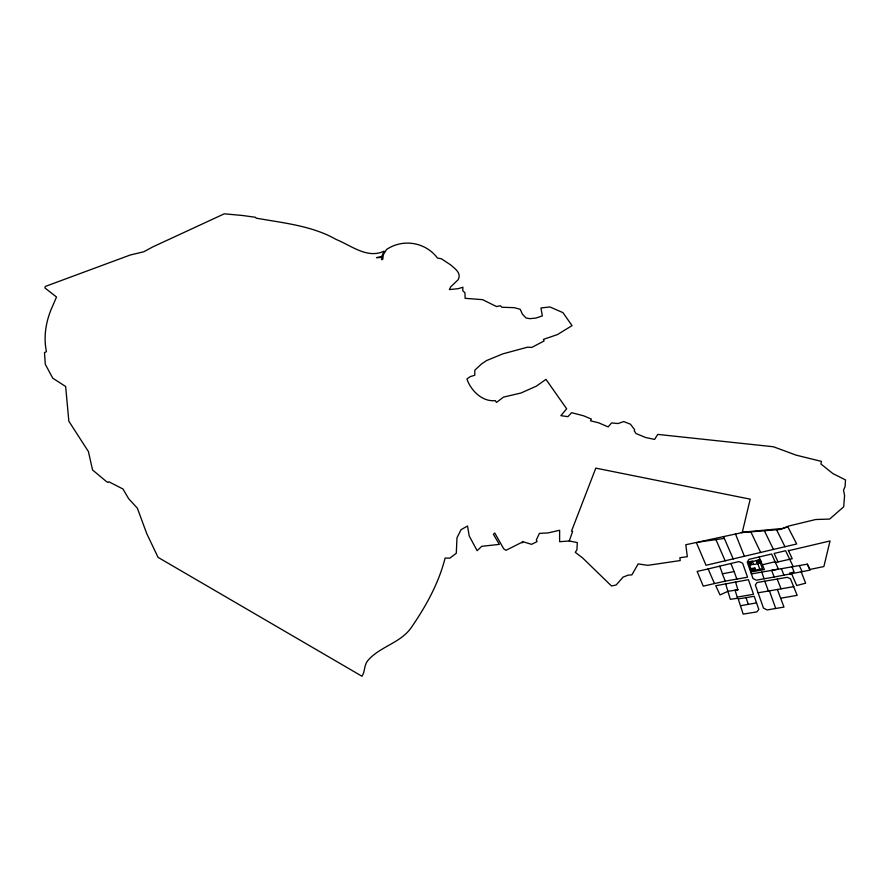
<?xml version="1.0" encoding="UTF-8"?>
<svg xmlns="http://www.w3.org/2000/svg" width="890" height="890" viewBox="0 0 890 890"><rect width="100%" height="100%" fill="white"/><g stroke="black" fill="none" stroke-linecap="round" stroke-linejoin="round"><path stroke-width="1.33" d="M569.288 540.975L572.637 531.308L571.491 531.174L595.799 468.129L750.203 499.157L742.227 532.565L685.812 544.747L687.314 556.706L679.882 557.707L680.227 560.555L647.798 565.339L638.152 563.926L631.844 574.918L628.34 575.085L623.122 577.087L616.158 584.986L611.519 585.998L582.561 557.874L575.285 552.334L576.931 549.764L577.31 542.589L569.288 540.975L559.621 541.71L559.632 530.262L548.062 532.932L539.44 533.377L536.336 539.885L537.048 541.632L531.53 544.346L522.219 541.476L522.775 542.577L520.895 542.811L505.987 550.32L503.729 548.807L494.751 532.999L493.416 534.345L499.357 544.38L481.768 546.304L477.14 550.699L469.186 535.902L467.528 526.012L461.076 529.672L456.971 537.805L456.292 553.257L449.795 558.175L445.111 558.052C438.759 583.161 426.054 606.068 411.48 627.272C401.001 642.892 380.019 646.429 367.993 660.369C363.888 665.053 365.234 671.294 361.985 676.255L158.075 557.374L146.75 533.633L137.36 508.201L128.638 498.678L122.987 489.011L108.891 481.779L108.135 482.413L106.555 481.646L92.56 469.976L88.399 451.53L68.842 421.226L65.649 386.516L52.766 378.172L45.279 364.266L44.5 352.607L46.447 351.628C43.232 336.565 46.102 320.534 52.176 307.083L56.515 297.015L44.978 288.004L45.212 286.48L130.162 255.03L143.857 251.748L152.724 246.931L224.269 213.822L242.647 215.502L255.519 217.305L256.131 218.139C283.053 222.956 312.09 225.682 336.131 239.455C351.038 245.406 367.425 259.201 384.113 251.136L381.676 256.565L376.47 257.644L381.988 257.466L381.743 259.658L382.745 259.346L383.334 254.707L386.583 249.467C403.003 238.375 425.542 242.158 437.446 258.022L441.384 258.767L450.318 264.664C454.645 268.413 461.843 272.93 458.172 279.727L450.818 286.725L449.372 289.606L458.328 288.649L462.911 287.225L462.711 290.641L464.936 292.766L465.136 298.317L482.625 299.663L496.498 306.56L500.336 305.748L501.904 307.272L514.22 307.651L520.194 309.286L522.374 314.081L525.912 317.941L529.828 318.676L535.88 318.086L542.344 315.928L540.964 307.984L549.898 306.95L562.936 312.624L572.048 325.629L557.452 334.573L543.445 339.379L544.09 340.959L531.775 347.434L527.603 347.156L502.805 353.875L486.585 360.561L481.546 363.943L474.804 370.207L474.759 375.28L470.298 376.592L466.927 379.007C470.699 390.31 482.336 402.147 495.252 400.6L496.464 402.436L503.529 397.096L520.917 393.035L536.292 386.193L545.982 379.374L566.663 408.799L560.867 415.663L567.909 416.654L571.636 412.682L583.606 415.808L591.361 419.079L590.515 420.792L598.558 422.795L608.181 426.9L611.575 422.928L618.016 423.551L623.701 421.582L630.443 424.185L634.637 429.714L634.247 430.793L635.961 433.486L645.617 437.513L654.606 439.415L657.743 434.398L773.421 446.758L796.116 455.146L821.426 461.387L820.947 464.013L832.929 473.614L845.5 479.91L845.077 486.541L843.52 490.234L844.588 495.63L843.687 506.811L829.614 519.081L815.741 519.504L788.885 525.99L782.544 528.471L742.316 532.231M737.243 597.101L753.519 594.275L748.412 579.69L715.738 585.742L720.032 594.921L727.92 591.327L737.921 589.77L735.463 581.793M696.325 542.455L706.026 565.284L796.683 543.979L787.828 526.824L780.374 529.428L741.281 532.643M708.14 568.933L739 561.568L742.638 563.225L747.544 577.232L725.328 581.103L703.234 586.143L697.148 571.402L708.14 568.933L714.459 583.54M762.363 564.772L775.09 561.757M788.518 550.732L830.036 540.953L823.873 566.552L809.844 569.478L807.319 564.16L751.383 573.928L747.233 562.068L749.024 559.354L771.608 554.036L778.394 569.099L771.608 570.312L774.167 577.02L810.145 570.101L807.319 564.16M775.413 562.491L792.234 558.72L788.229 550.12M736.853 579.101L734.139 571.558L722.313 573.85L725.328 581.103M780.664 598.214L797.173 595.354L790.431 578.767L787.339 577.332L764.755 581.181L757.101 582.538L755.321 584.93L763.464 608.059L767.102 609.95L783.979 607.091L777.393 589.469M740.614 605.712L756.533 602.908L758.825 609.439L756.8 611.897L743.194 614.111L738.211 598.937L754.231 596.3L756.533 602.908M774.167 577.02L756.311 580.169L753.007 578.567L751.383 573.928M748.501 562.102L759.326 560.233L762.485 568.81L751.616 570.701L748.457 561.857L752.395 561.167L753.619 564.527L757.557 563.837L756.322 560.489L760.26 559.81L761.406 562.914L757.468 563.593M749.146 563.904L751.416 563.504L750.76 561.712M749.58 564.961L753.53 564.282M750.96 568.888L753.229 568.499L753.886 570.301M750.704 571.992L764.421 569.611L759.07 556.984M758.091 592.796L793.891 586.621M737.921 589.77L735.062 590.203L737.61 598.258L730.345 599.315L725.495 583.395M698.728 542.077L724.315 538.405M776.558 529.739L784.991 546.749M764.377 530.74L773.466 549.486M793.19 566.574L785.614 550.732L774.122 553.447L778.038 561.902M750.848 531.853L760.672 552.512M799.331 565.528L802.124 571.769M791.688 573.928L796.706 585.52L805.65 583.195L801.211 571.959M723.492 536.514L733.249 559.02M715.972 539.685L725.205 560.934M792 566.774L794.091 571.947L789.641 573.104L790.02 574.228M730.89 563.504L734.139 571.558M777.204 579.09L781.086 588.835M735.452 533.911L744.429 556.372M781.353 568.588L783.968 575.296M764.755 581.181L768.415 591.016M758.291 560.144L759.437 563.259M756.689 560.689L759.849 569.266M719.698 566.173L722.502 573.816M750.426 561.512L751.549 564.627M769.438 590.838L775.713 608.493M761.729 572.081L764.11 578.789M746.043 597.646L748.279 604.355M754.887 568.02L750.148 568.844L750.604 570.101L755.343 569.277L754.887 568.02"/></g></svg>
